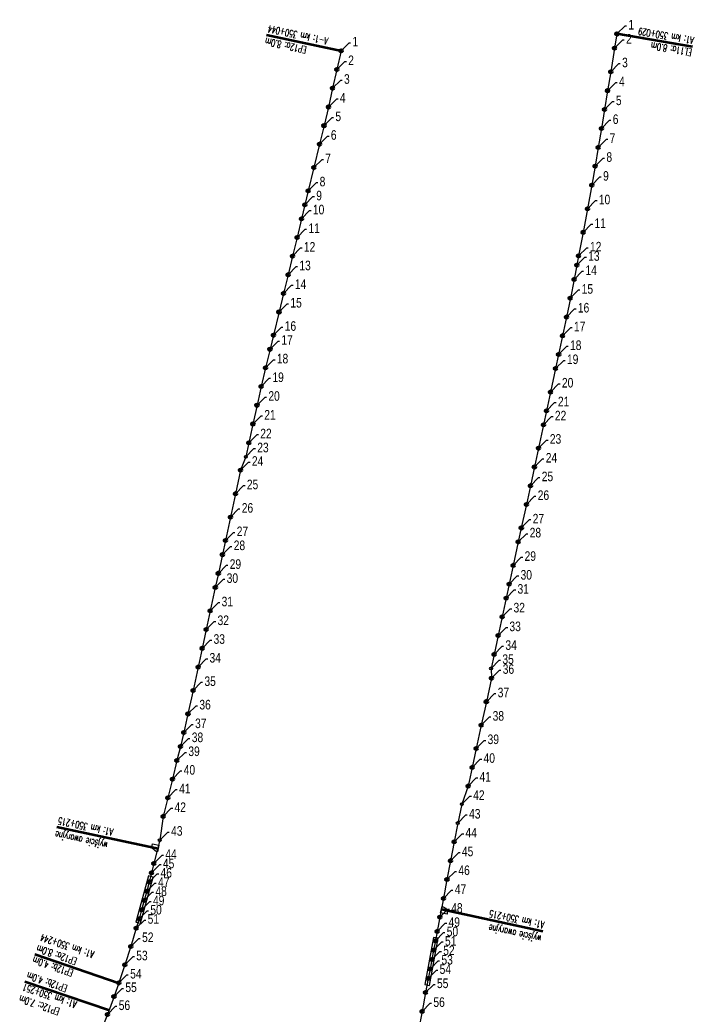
# Model space of a CAD drawing. Header units: metres. Extents: x 7402779 to 7405920, y 5696902 to 5712005.
# Drawn here: x 7405025.9 to 7405166.5, y 5698431.9 to 5698639.7 of the extents above; entities that cross this region are included whole.
import ezdxf

# ---------------------------------------------------------------- set-up
doc = ezdxf.new("R2010")
doc.units = ezdxf.units.M
for name, color, linetype in [('Drzwi ewakuacyjne', 100, 'Continuous'), ('Drzwi ewakuacyjne_opis', 7, 'Continuous'), ('Ekran_akustyczny', 100, 'Continuous'), ('Ekran_akustyczny_4m_opis', 7, 'Continuous'), ('Ekran_akustyczny_7m_opis', 7, 'Continuous'), ('Ekran_akustyczny_8m_opis', 7, 'Continuous'), ('Ekran_akustyczny_pale', 100, 'Continuous'), ('Ekran_akustyczny_pale_opis', 1, 'Continuous'), ('om_konstrukcja', 7, 'Continuous')]:
    doc.layers.add(name, color=color, linetype=linetype)
doc.styles.add('CDMSTYLE', font='CDMSIMPL', dxfattribs={"width": 0.8, "bigfont": 'CDMBIGPL'})
doc.styles.add('simplex 0.60', font='simplex.shx', dxfattribs={"width": 0.6})
doc.dimstyles.new('CDM-ME200MM', dxfattribs={"dimscale": 0.2, "dimtxt": 2.5, "dimasz": 1.5, "dimexe": 1.5, "dimexo": 5, "dimgap": 0.5, "dimtad": 1, "dimdec": 0, "dimlfac": 1000, "dimrnd": 1, "dimzin": 9, "dimtxsty": 'CDMSTYLE', "dimblk": 'OBLIQUE', "dimcen": 2.5, "dimdle": 1.5, "dimclrd": 9, "dimclre": 9, "dimadec": 1, "dimazin": 2, "dimtfac": 1, "dimtdec": 0, "dimtix": 1, "dimtmove": 2, "dimatfit": 3, "dimldrblk": 'NONE', "dimfxl": 1, "dimtvp": 1, "dimtolj": 1, "dimtzin": 0, "dimlwd": 25, "dimlwe": 25, "dimarcsym": 0})

# ---------------------------------------------------------------- blocks, each defined once
blk = doc.blocks.new('Wyjście awaryjne')
at = {"layer": 'Drzwi ewakuacyjne'}
blk.add_lwpolyline([(0, 0), (-1.4, 0, 0.414214), (0, -1.4)], format="xyb", close=True, dxfattribs=at)
blk = doc.blocks.new('_None')
blk = doc.blocks.new('_OBLIQUE')
at = {"color": 0, "linetype": 'ByBlock'}
blk.add_line((-0.5, -0.5), (0.5, 0.5), dxfattribs=at)

msp = doc.modelspace()

# ---------------------------------------------------------------- linework, layer by layer
at = {"layer": 'Drzwi ewakuacyjne_opis', "lineweight": 100}
for p, q in [((7405033.54, 5698471.4), (7405054.71, 5698466.84)), ((7405134.95, 5698449.56), (7405113.79, 5698454.12))]:
    msp.add_line(p, q, dxfattribs=at)
at = {"layer": 'Ekran_akustyczny', "linetype": 'Continuous', "lineweight": -3}
for points in [[(7405150.44, 5698636.82), (7405149.95, 5698633.86), (7405149.14, 5698628.92), (7405148.49, 5698624.98), (7405147.84, 5698621.03), (7405147.19, 5698617.08), (7405146.53, 5698613.14), (7405145.86, 5698609.2), (7405145.17, 5698605.25), (7405144.28, 5698600.33), (7405143.38, 5698595.42), (7405142.44, 5698590.5), (7405142.06, 5698588.54), (7405141.49, 5698585.6), (7405140.71, 5698581.67), (7405139.91, 5698577.75), (7405139.09, 5698573.84), (7405138.26, 5698569.92), (7405137.63, 5698566.99), (7405136.58, 5698562.1), (7405135.74, 5698558.19), (7405135.11, 5698555.26), (7405134.06, 5698550.37), (7405133.21, 5698546.46), (7405132.37, 5698542.55), (7405131.53, 5698538.64), (7405130.48, 5698533.75), (7405129.84, 5698530.82), (7405128.79, 5698525.93), (7405127.95, 5698522.02), (7405127.32, 5698519.09), (7405126.48, 5698515.18), (7405125.63, 5698511.27), (7405124.79, 5698507.36), (7405124.16, 5698504.43), (7405124.23, 5698502.37), (7405123.18, 5698497.48), (7405122.12, 5698492.59), (7405121.07, 5698487.7), (7405120.23, 5698483.79), (7405119.39, 5698479.88), (7405118.05, 5698476.08), (7405117.21, 5698472.17), (7405116.46, 5698468.24), (7405115.71, 5698464.31), (7405114.97, 5698460.38), (7405114.23, 5698456.45), (7405113.48, 5698452.52), (7405112.92, 5698449.57), (7405112.55, 5698447.6), (7405112.18, 5698445.64), (7405111.81, 5698443.67), (7405111.43, 5698441.71), (7405111.06, 5698439.74), (7405110.5, 5698436.8), (7405109.76, 5698432.87), (7405109.02, 5698428.94)], [(7405092.86, 5698633.28), (7405091.98, 5698629.38), (7405091.11, 5698625.48), (7405090.25, 5698621.57), (7405089.31, 5698617.68), (7405088.38, 5698613.79), (7405087.2, 5698608.93), (7405086.03, 5698604.07), (7405085.32, 5698601.16), (7405084.62, 5698598.24), (7405083.68, 5698594.35), (7405082.74, 5698590.46), (7405081.8, 5698586.58), (7405080.86, 5698582.69), (7405079.92, 5698578.8), (7405078.74, 5698573.94), (7405078.04, 5698571.02), (7405077.1, 5698567.14), (7405076.17, 5698563.25), (7405075.33, 5698559.34), (7405074.48, 5698555.42), (7405073.64, 5698551.51), (7405073.01, 5698548.58), (7405071.89, 5698545.79), (7405070.84, 5698540.88), (7405069.78, 5698536), (7405068.73, 5698531.11), (7405068.1, 5698528.17), (7405067.26, 5698524.26), (7405066.62, 5698521.33), (7405065.57, 5698516.44), (7405064.73, 5698512.53), (7405063.89, 5698508.62), (7405063.05, 5698504.71), (7405061.99, 5698499.82), (7405060.93, 5698494.94), (7405060.04, 5698491.04), (7405059.35, 5698488.12), (7405058.63, 5698485.21), (7405057.67, 5698481.32), (7405056.71, 5698477.44), (7405055.75, 5698473.56), (7405055.03, 5698468.58), (7405053.83, 5698463.73), (7405053.33, 5698461.79), (7405052.83, 5698459.86), (7405052.31, 5698457.93), (7405051.76, 5698456), (7405051.25, 5698454.07), (7405050.71, 5698452.14), (7405050.14, 5698450.23), (7405048.98, 5698446.4), (7405047.76, 5698442.59), (7405046.49, 5698438.8), (7405045.49, 5698435.97), (7405044.11, 5698432.21), (7405042.27, 5698427.56)]]:
    msp.add_lwpolyline(points, dxfattribs=at)
at = {"layer": 'Ekran_akustyczny_4m_opis', "lineweight": 100}
msp.add_line((7405028.94, 5698444.79), (7405046.59, 5698438.77), dxfattribs=at)
at = {"layer": 'Ekran_akustyczny_7m_opis', "lineweight": 100}
msp.add_line((7405026.91, 5698439.14), (7405044.55, 5698433.12), dxfattribs=at)
at = {"layer": 'Ekran_akustyczny_8m_opis', "lineweight": 100}
for p, q in [((7405077.31, 5698636.63), (7405092.95, 5698633.26)), ((7405077.31, 5698636.63), (7405092.95, 5698633.26)), ((7405166.21, 5698634.1), (7405150.44, 5698636.82))]:
    msp.add_line(p, q, dxfattribs=at)
at = {"layer": 'Ekran_akustyczny_pale', "lineweight": 100}
for centre in [(7405150.44, 5698636.82), (7405092.86, 5698633.28), (7405149.95, 5698633.86), (7405091.98, 5698629.38), (7405149.14, 5698628.92), (7405091.11, 5698625.48), (7405148.49, 5698624.98), (7405090.25, 5698621.57), (7405147.84, 5698621.03), (7405089.31, 5698617.68), (7405147.19, 5698617.08), (7405088.37, 5698613.79), (7405146.53, 5698613.14), (7405087.2, 5698608.93), (7405145.86, 5698609.2), (7405086.03, 5698604.07), (7405145.17, 5698605.25), (7405085.32, 5698601.16), (7405144.28, 5698600.33), (7405084.62, 5698598.24), (7405083.68, 5698594.35), (7405143.38, 5698595.42), (7405082.74, 5698590.46), (7405142.44, 5698590.5), (7405142.06, 5698588.54), (7405081.8, 5698586.58), (7405141.49, 5698585.6), (7405080.86, 5698582.69), (7405140.7, 5698581.67), (7405079.92, 5698578.8), (7405139.91, 5698577.75), (7405078.74, 5698573.94), (7405139.09, 5698573.84), (7405078.04, 5698571.02), (7405138.27, 5698569.92), (7405077.1, 5698567.14), (7405137.63, 5698566.99), (7405076.17, 5698563.25), (7405136.58, 5698562.1), (7405075.33, 5698559.34), (7405135.74, 5698558.19), (7405074.48, 5698555.43), (7405135.11, 5698555.26), (7405073.64, 5698551.51), (7405134.06, 5698550.37), (7405071.89, 5698545.79), (7405133.21, 5698546.46), (7405132.37, 5698542.55), (7405070.84, 5698540.88), (7405131.53, 5698538.64), (7405069.78, 5698535.99), (7405130.48, 5698533.75), (7405068.73, 5698531.11), (7405129.85, 5698530.82), (7405068.1, 5698528.17), (7405128.79, 5698525.93), (7405067.26, 5698524.26), (7405066.63, 5698521.33), (7405127.95, 5698522.02), (7405127.32, 5698519.09), (7405065.57, 5698516.44), (7405126.48, 5698515.18), (7405064.73, 5698512.53), (7405125.63, 5698511.27), (7405063.89, 5698508.62), (7405124.79, 5698507.36), (7405063.05, 5698504.71), (7405124.23, 5698502.37), (7405061.99, 5698499.82), (7405123.18, 5698497.48), (7405060.93, 5698494.94), (7405122.12, 5698492.59), (7405060.04, 5698491.04), (7405059.35, 5698488.12), (7405121.07, 5698487.7), (7405058.63, 5698485.21), (7405120.23, 5698483.79), (7405057.67, 5698481.32), (7405119.39, 5698479.88), (7405056.71, 5698477.44), (7405055.75, 5698473.56), (7405116.46, 5698468.24), (7405053.83, 5698463.73), (7405115.71, 5698464.31), (7405053.33, 5698461.79), (7405052.83, 5698459.86), (7405114.97, 5698460.38), (7405052.31, 5698457.93), (7405114.23, 5698456.45), (7405051.76, 5698456), (7405050.71, 5698452.15), (7405051.25, 5698454.07), (7405113.48, 5698452.52), (7405050.14, 5698450.23), (7405112.92, 5698449.57), (7405048.98, 5698446.4), (7405112.55, 5698447.6), (7405112.18, 5698445.64), (7405047.76, 5698442.59), (7405111.44, 5698441.71), (7405111.81, 5698443.67), (7405111.06, 5698439.74), (7405046.49, 5698438.8), (7405045.49, 5698435.97), (7405110.51, 5698436.8), (7405044.11, 5698432.21), (7405109.76, 5698432.87)]:
    msp.add_circle(centre, 0.3, dxfattribs=at)
at = {"layer": 'Ekran_akustyczny_pale', "lineweight": -3}
for centre in [(7405073.01, 5698548.58), (7405124.16, 5698504.43), (7405118.06, 5698476.08), (7405117.21, 5698472.17), (7405055.03, 5698468.58)]:
    msp.add_circle(centre, 0.3, dxfattribs=at)
at = {"layer": 'om_konstrukcja', "color": 2, "lineweight": -3, "extrusion": (0.000488052, 0.003411, 0.999994), "elevation": 23049.33}
msp.add_lwpolyline([(7405051.8, 5698415.69), (7405049.16, 5698406.05), (7405050.12, 5698405.78), (7405052.77, 5698415.43)], close=True, dxfattribs=at)
at = {"layer": 'om_konstrukcja', "color": 2, "lineweight": -3, "extrusion": (-0.000288225, 5.45718e-05, 1), "elevation": -1823.36}
msp.add_lwpolyline([(7405111.87, 5698448.42), (7405110.01, 5698438.6), (7405110.99, 5698438.41), (7405112.85, 5698448.24)], close=True, dxfattribs=at)

# ---------------------------------------------------------------- block references
at = {"layer": 'Drzwi ewakuacyjne', "lineweight": 100, "xscale": -1}
for p, rotation in [((7405054.86, 5698467.53), 257.8154647894606), ((7405113.64, 5698453.43), 77.85605528012893)]:
    msp.add_blockref('Wyjście awaryjne', p, dxfattribs=dict(at, rotation=rotation))

# ---------------------------------------------------------------- texts
at = {"layer": 'Drzwi ewakuacyjne_opis', "lineweight": 100, "char_height": 1.5, "rotation": 167.8466, "style": 'simplex 0.60'}
for s, insert, attachment_point in [('A1: km 350+215', (7405033.98, 5698473.41), 9), ('wyjście awaryjne', (7405033.45, 5698470.98), 9), ('A1: km 350+215', (7405135.39, 5698451.58), 7), ('wyjście awaryjne', (7405134.86, 5698449.14), 7)]:
    msp.add_mtext(s, dxfattribs=dict(at, insert=insert, attachment_point=attachment_point))
at = {"layer": 'Drzwi ewakuacyjne_opis', "lineweight": -3, "insert": (7405033.98, 5698473.41), "char_height": 1.5, "attachment_point": 9, "rotation": 167.8466, "style": 'simplex 0.60'}
msp.add_mtext('A1: km 350+215', dxfattribs=at)
at = {"layer": 'Ekran_akustyczny_4m_opis', "lineweight": 100, "char_height": 1.5, "attachment_point": 9, "rotation": 161.1618, "style": 'simplex 0.60'}
for insert in [(7405028.79, 5698444.35), (7405027.58, 5698441.11)]:
    msp.add_mtext('EP12b: 4.0m', dxfattribs=dict(at, insert=insert))
at = {"layer": 'Ekran_akustyczny_7m_opis', "lineweight": 100, "char_height": 1.5, "attachment_point": 9, "rotation": 161.1618, "style": 'simplex 0.60'}
for s, insert in [('A1: km 350+251', (7405026.76, 5698438.7)), ('EP12c: 7.0m', (7405025.98, 5698436.28))]:
    msp.add_mtext(s, dxfattribs=dict(at, insert=insert))
at = {"layer": 'Ekran_akustyczny_8m_opis', "lineweight": 100, "char_height": 1.5, "style": 'simplex 0.60'}
for s, insert, attachment_point, rotation in [('A-1: km 350+044', (7405077.75, 5698638.67), 9, 167.8466), ('A-1: km 350+044', (7405077.75, 5698638.67), 9, 167.8466), ('A1: km 350+029', (7405166.56, 5698636.14), 7, 170.2345), ('EP12a: 8.0m', (7405077.18, 5698636.02), 9, 167.8466), ('EP12a: 8.0m', (7405077.18, 5698636.02), 9, 167.8466), ('EL11a: 8.0m', (7405166.13, 5698633.65), 7, 170.2345), ('A1: km 350+244', (7405030.41, 5698449.1), 9, 161.1618), ('EP12a: 8.0m', (7405029.61, 5698446.76), 9, 161.1618)]:
    msp.add_mtext(s, dxfattribs=dict(at, insert=insert, attachment_point=attachment_point, rotation=rotation))
at = {"layer": 'Ekran_akustyczny_pale_opis', "color": 1, "lineweight": 100, "char_height": 2, "attachment_point": 4, "style": 'CDMSTYLE'}
for s, insert in [('1', (7405152.81, 5698638.74)), ('1', (7405095.23, 5698635.21)), ('2', (7405152.32, 5698635.78)), ('2', (7405094.35, 5698631.31)), ('3', (7405151.51, 5698630.85)), ('3', (7405093.48, 5698627.4)), ('4', (7405150.86, 5698626.9)), ('4', (7405092.62, 5698623.49)), ('5', (7405150.21, 5698622.95)), ('5', (7405091.68, 5698619.61)), ('6', (7405149.56, 5698619.01)), ('6', (7405090.74, 5698615.72)), ('7', (7405148.9, 5698615.06)), ('7', (7405089.57, 5698610.86)), ('8', (7405148.23, 5698611.12)), ('8', (7405088.4, 5698606)), ('9', (7405147.54, 5698607.18)), ('9', (7405087.69, 5698603.08)), ('10', (7405146.65, 5698602.26)), ('10', (7405086.99, 5698600.16)), ('11', (7405145.75, 5698597.34)), ('11', (7405086.05, 5698596.28)), ('12', (7405085.11, 5698592.39)), ('12', (7405144.81, 5698592.43)), ('13', (7405144.43, 5698590.47)), ('13', (7405084.17, 5698588.5)), ('14', (7405143.86, 5698587.52)), ('14', (7405083.23, 5698584.61)), ('15', (7405143.07, 5698583.6)), ('15', (7405082.29, 5698580.72)), ('16', (7405142.28, 5698579.68)), ('16', (7405081.11, 5698575.86)), ('17', (7405141.46, 5698575.76)), ('17', (7405080.41, 5698572.95)), ('18', (7405140.64, 5698571.85)), ('18', (7405079.47, 5698569.06)), ('19', (7405140, 5698568.92)), ('19', (7405078.54, 5698565.17)), ('20', (7405138.95, 5698564.03)), ('20', (7405077.7, 5698561.26)), ('21', (7405138.11, 5698560.12)), ('21', (7405076.85, 5698557.35)), ('22', (7405137.48, 5698557.18)), ('22', (7405076.01, 5698553.44)), ('23', (7405136.43, 5698552.3)), ('23', (7405075.38, 5698550.51)), ('24', (7405074.26, 5698547.71)), ('24', (7405135.58, 5698548.39)), ('25', (7405134.74, 5698544.48)), ('25', (7405073.21, 5698542.81)), ('26', (7405133.9, 5698540.57)), ('26', (7405072.15, 5698537.92)), ('27', (7405132.85, 5698535.68)), ('27', (7405071.1, 5698533.03)), ('28', (7405132.22, 5698532.75)), ('28', (7405070.47, 5698530.1)), ('29', (7405069.63, 5698526.19)), ('29', (7405131.16, 5698527.86)), ('30', (7405069, 5698523.26)), ('30', (7405130.32, 5698523.95)), ('31', (7405129.69, 5698521.01)), ('31', (7405067.94, 5698518.37)), ('32', (7405128.85, 5698517.1)), ('32', (7405067.1, 5698514.46)), ('33', (7405128, 5698513.19)), ('33', (7405066.26, 5698510.55)), ('34', (7405127.16, 5698509.28)), ('34', (7405065.42, 5698506.64)), ('35', (7405126.53, 5698506.35)), ('36', (7405126.6, 5698504.29)), ('35', (7405064.36, 5698501.75)), ('37', (7405125.55, 5698499.4)), ('36', (7405063.3, 5698496.86)), ('37', (7405062.41, 5698492.96)), ('38', (7405124.49, 5698494.51)), ('38', (7405061.72, 5698490.04)), ('39', (7405123.44, 5698489.63)), ('39', (7405061, 5698487.13)), ('40', (7405122.6, 5698485.72)), ('40', (7405060.04, 5698483.25)), ('41', (7405121.76, 5698481.81)), ('41', (7405059.08, 5698479.36)), ('42', (7405120.43, 5698478)), ('42', (7405058.12, 5698475.48)), ('43', (7405119.58, 5698474.09)), ('43', (7405057.4, 5698470.51)), ('44', (7405118.83, 5698470.16)), ('45', (7405118.08, 5698466.23)), ('44', (7405056.2, 5698465.66)), ('46', (7405055.2, 5698461.78)), ('45', (7405055.7, 5698463.72)), ('46', (7405117.34, 5698462.3)), ('47', (7405054.68, 5698459.85)), ('48', (7405054.13, 5698457.93)), ('47', (7405116.6, 5698458.37)), ('49', (7405053.62, 5698455.99)), ('50', (7405053.08, 5698454.07)), ('48', (7405115.85, 5698454.44)), ('51', (7405052.51, 5698452.15)), ('49', (7405115.29, 5698451.49)), ('50', (7405114.92, 5698449.53)), ('52', (7405051.35, 5698448.32)), ('51', (7405114.55, 5698447.56)), ('52', (7405114.18, 5698445.6)), ('53', (7405050.13, 5698444.51)), ('53', (7405113.81, 5698443.63)), ('54', (7405113.43, 5698441.67)), ('54', (7405048.86, 5698440.72)), ('55', (7405047.86, 5698437.89)), ('55', (7405112.88, 5698438.72)), ('56', (7405112.13, 5698434.79)), ('56', (7405046.48, 5698434.14))]:
    msp.add_mtext(s, dxfattribs=dict(at, insert=insert))

# ---------------------------------------------------------------- leaders
at = {"layer": 'Ekran_akustyczny_pale_opis', "color": 1, "lineweight": 100, "annotation_type": 0, "has_hookline": 1, "hookline_direction": 0}
for points, text_width in [([(7405150.44, 5698636.82), (7405152.13, 5698638.53), (7405152.43, 5698638.53)], 0.381), ([(7405149.95, 5698633.86), (7405151.64, 5698635.57), (7405151.94, 5698635.57)], 1.07), ([(7405092.86, 5698633.28), (7405094.55, 5698634.99), (7405094.85, 5698634.99)], 0.381), ([(7405091.98, 5698629.38), (7405093.67, 5698631.09), (7405093.97, 5698631.09)], 1.07), ([(7405149.14, 5698628.92), (7405150.83, 5698630.64), (7405151.13, 5698630.64)], 1.07), ([(7405091.11, 5698625.48), (7405092.8, 5698627.19), (7405093.1, 5698627.19)], 1.07), ([(7405148.49, 5698624.98), (7405150.18, 5698626.69), (7405150.48, 5698626.69)], 1.14), ([(7405090.25, 5698621.57), (7405091.95, 5698623.28), (7405092.25, 5698623.28)], 1.14), ([(7405147.84, 5698621.03), (7405149.53, 5698622.74), (7405149.83, 5698622.74)], 1.07), ([(7405089.31, 5698617.68), (7405091.01, 5698619.39), (7405091.31, 5698619.39)], 1.07), ([(7405147.19, 5698617.08), (7405148.88, 5698618.8), (7405149.18, 5698618.8)], 0.99), ([(7405088.37, 5698613.79), (7405090.07, 5698615.51), (7405090.37, 5698615.51)], 0.99), ([(7405146.53, 5698613.14), (7405148.22, 5698614.85), (7405148.52, 5698614.85)], 1.07), ([(7405087.2, 5698608.93), (7405088.89, 5698610.65), (7405089.19, 5698610.65)], 1.07), ([(7405145.86, 5698609.2), (7405147.55, 5698610.91), (7405147.85, 5698610.91)], 1.07), ([(7405145.17, 5698605.25), (7405146.86, 5698606.97), (7405147.16, 5698606.97)], 0.99), ([(7405086.03, 5698604.07), (7405087.72, 5698605.79), (7405088.02, 5698605.79)], 1.07), ([(7405085.32, 5698601.16), (7405087.01, 5698602.87), (7405087.31, 5698602.87)], 0.99), ([(7405144.28, 5698600.33), (7405145.97, 5698602.05), (7405146.27, 5698602.05)], 2.29), ([(7405084.62, 5698598.24), (7405086.31, 5698599.95), (7405086.61, 5698599.95)], 2.29), ([(7405083.68, 5698594.35), (7405085.37, 5698596.07), (7405085.67, 5698596.07)], 1.6), ([(7405143.38, 5698595.42), (7405145.07, 5698597.13), (7405145.37, 5698597.13)], 1.6), ([(7405082.74, 5698590.46), (7405084.43, 5698592.18), (7405084.73, 5698592.18)], 2.29), ([(7405142.44, 5698590.5), (7405144.13, 5698592.22), (7405144.43, 5698592.22)], 2.29), ([(7405142.06, 5698588.54), (7405143.75, 5698590.25), (7405144.05, 5698590.25)], 2.29), ([(7405081.8, 5698586.58), (7405083.49, 5698588.29), (7405083.79, 5698588.29)], 2.29), ([(7405141.49, 5698585.6), (7405143.18, 5698587.31), (7405143.48, 5698587.31)], 2.36), ([(7405080.86, 5698582.69), (7405082.55, 5698584.4), (7405082.85, 5698584.4)], 2.36), ([(7405140.7, 5698581.67), (7405142.4, 5698583.39), (7405142.7, 5698583.39)], 2.29), ([(7405079.92, 5698578.8), (7405081.61, 5698580.51), (7405081.91, 5698580.51)], 2.29), ([(7405139.91, 5698577.75), (7405141.6, 5698579.47), (7405141.9, 5698579.47)], 2.21), ([(7405078.74, 5698573.94), (7405080.44, 5698575.65), (7405080.74, 5698575.65)], 2.21), ([(7405139.09, 5698573.84), (7405140.78, 5698575.55), (7405141.08, 5698575.55)], 2.29), ([(7405078.04, 5698571.02), (7405079.73, 5698572.74), (7405080.03, 5698572.74)], 2.29), ([(7405138.27, 5698569.92), (7405139.96, 5698571.64), (7405140.26, 5698571.64)], 2.29), ([(7405077.1, 5698567.14), (7405078.79, 5698568.85), (7405079.09, 5698568.85)], 2.29), ([(7405137.63, 5698566.99), (7405139.33, 5698568.7), (7405139.63, 5698568.7)], 2.21), ([(7405076.17, 5698563.25), (7405077.86, 5698564.96), (7405078.16, 5698564.96)], 2.21), ([(7405136.58, 5698562.1), (7405138.27, 5698563.82), (7405138.57, 5698563.82)], 2.59), ([(7405075.33, 5698559.34), (7405077.02, 5698561.05), (7405077.32, 5698561.05)], 2.59), ([(7405135.74, 5698558.19), (7405137.43, 5698559.91), (7405137.73, 5698559.91)], 1.9), ([(7405074.48, 5698555.43), (7405076.18, 5698557.14), (7405076.48, 5698557.14)], 1.9), ([(7405135.11, 5698555.26), (7405136.8, 5698556.97), (7405137.1, 5698556.97)], 2.59), ([(7405073.64, 5698551.51), (7405075.33, 5698553.23), (7405075.63, 5698553.23)], 2.59), ([(7405073.01, 5698548.58), (7405074.7, 5698550.29), (7405075, 5698550.29)], 2.59), ([(7405134.06, 5698550.37), (7405135.75, 5698552.09), (7405136.05, 5698552.09)], 2.59), ([(7405133.21, 5698546.46), (7405134.9, 5698548.17), (7405135.2, 5698548.17)], 2.67), ([(7405071.89, 5698545.79), (7405073.58, 5698547.5), (7405073.88, 5698547.5)], 2.67), ([(7405132.37, 5698542.55), (7405134.06, 5698544.26), (7405134.36, 5698544.26)], 2.59), ([(7405070.84, 5698540.88), (7405072.53, 5698542.6), (7405072.83, 5698542.6)], 2.59), ([(7405131.53, 5698538.64), (7405133.22, 5698540.35), (7405133.52, 5698540.35)], 2.51), ([(7405069.78, 5698535.99), (7405071.47, 5698537.71), (7405071.77, 5698537.71)], 2.51), ([(7405130.48, 5698533.75), (7405132.17, 5698535.47), (7405132.47, 5698535.47)], 2.59), ([(7405068.73, 5698531.11), (7405070.42, 5698532.82), (7405070.72, 5698532.82)], 2.59), ([(7405129.85, 5698530.82), (7405131.54, 5698532.53), (7405131.84, 5698532.53)], 2.59), ([(7405068.1, 5698528.17), (7405069.79, 5698529.89), (7405070.09, 5698529.89)], 2.59), ([(7405128.79, 5698525.93), (7405130.48, 5698527.65), (7405130.78, 5698527.65)], 2.51), ([(7405067.26, 5698524.26), (7405068.95, 5698525.98), (7405069.25, 5698525.98)], 2.51), ([(7405127.95, 5698522.02), (7405129.64, 5698523.74), (7405129.94, 5698523.74)], 2.59), ([(7405066.63, 5698521.33), (7405068.32, 5698523.04), (7405068.62, 5698523.04)], 2.59), ([(7405127.32, 5698519.09), (7405129.01, 5698520.8), (7405129.31, 5698520.8)], 1.9), ([(7405065.57, 5698516.44), (7405067.26, 5698518.16), (7405067.56, 5698518.16)], 1.9), ([(7405126.48, 5698515.18), (7405128.17, 5698516.89), (7405128.47, 5698516.89)], 2.59), ([(7405064.73, 5698512.53), (7405066.42, 5698514.25), (7405066.72, 5698514.25)], 2.59), ([(7405125.63, 5698511.27), (7405127.33, 5698512.98), (7405127.63, 5698512.98)], 2.59), ([(7405063.89, 5698508.62), (7405065.58, 5698510.33), (7405065.88, 5698510.33)], 2.59), ([(7405124.79, 5698507.36), (7405126.48, 5698509.07), (7405126.78, 5698509.07)], 2.67), ([(7405063.05, 5698504.71), (7405064.74, 5698506.42), (7405065.04, 5698506.42)], 2.67), ([(7405124.16, 5698504.43), (7405125.85, 5698506.14), (7405126.15, 5698506.14)], 2.59), ([(7405124.23, 5698502.37), (7405125.92, 5698504.08), (7405126.22, 5698504.08)], 2.51), ([(7405061.99, 5698499.82), (7405063.68, 5698501.54), (7405063.98, 5698501.54)], 2.59), ([(7405123.18, 5698497.48), (7405124.87, 5698499.19), (7405125.17, 5698499.19)], 2.59), ([(7405060.93, 5698494.94), (7405062.62, 5698496.65), (7405062.92, 5698496.65)], 2.51), ([(7405122.12, 5698492.59), (7405123.81, 5698494.3), (7405124.11, 5698494.3)], 2.59), ([(7405060.04, 5698491.04), (7405061.73, 5698492.75), (7405062.03, 5698492.75)], 2.59), ([(7405059.35, 5698488.12), (7405061.04, 5698489.83), (7405061.34, 5698489.83)], 2.59), ([(7405121.07, 5698487.7), (7405122.76, 5698489.41), (7405123.06, 5698489.41)], 2.51), ([(7405058.63, 5698485.21), (7405060.32, 5698486.92), (7405060.62, 5698486.92)], 2.51), ([(7405120.23, 5698483.79), (7405121.92, 5698485.5), (7405122.22, 5698485.5)], 2.59), ([(7405057.67, 5698481.32), (7405059.36, 5698483.04), (7405059.66, 5698483.04)], 2.59), ([(7405119.39, 5698479.88), (7405121.08, 5698481.59), (7405121.38, 5698481.59)], 1.9), ([(7405056.71, 5698477.44), (7405058.4, 5698479.15), (7405058.7, 5698479.15)], 1.9), ([(7405118.06, 5698476.08), (7405119.75, 5698477.79), (7405120.05, 5698477.79)], 2.59), ([(7405055.75, 5698473.56), (7405057.44, 5698475.27), (7405057.74, 5698475.27)], 2.59), ([(7405117.21, 5698472.17), (7405118.9, 5698473.88), (7405119.2, 5698473.88)], 2.59), ([(7405055.03, 5698468.58), (7405056.72, 5698470.3), (7405057.02, 5698470.3)], 2.59), ([(7405116.46, 5698468.24), (7405118.15, 5698469.95), (7405118.45, 5698469.95)], 2.67), ([(7405053.83, 5698463.73), (7405055.52, 5698465.44), (7405055.82, 5698465.44)], 2.67), ([(7405115.71, 5698464.31), (7405117.41, 5698466.02), (7405117.71, 5698466.02)], 2.59), ([(7405053.33, 5698461.79), (7405055.02, 5698463.51), (7405055.32, 5698463.51)], 2.59), ([(7405052.83, 5698459.86), (7405054.52, 5698461.57), (7405054.82, 5698461.57)], 2.51), ([(7405114.97, 5698460.38), (7405116.66, 5698462.09), (7405116.96, 5698462.09)], 2.51), ([(7405052.31, 5698457.93), (7405054, 5698459.64), (7405054.3, 5698459.64)], 2.59), ([(7405051.76, 5698456), (7405053.46, 5698457.72), (7405053.76, 5698457.72)], 2.59), ([(7405114.23, 5698456.45), (7405115.92, 5698458.16), (7405116.22, 5698458.16)], 2.59), ([(7405051.25, 5698454.07), (7405052.94, 5698455.78), (7405053.24, 5698455.78)], 2.51), ([(7405050.71, 5698452.15), (7405052.4, 5698453.86), (7405052.7, 5698453.86)], 2.59), ([(7405113.48, 5698452.52), (7405115.17, 5698454.23), (7405115.47, 5698454.23)], 2.59), ([(7405050.14, 5698450.23), (7405051.83, 5698451.94), (7405052.13, 5698451.94)], 1.9), ([(7405112.92, 5698449.57), (7405114.61, 5698451.28), (7405114.91, 5698451.28)], 2.51), ([(7405112.55, 5698447.6), (7405114.24, 5698449.32), (7405114.54, 5698449.32)], 2.59), ([(7405048.98, 5698446.4), (7405050.67, 5698448.11), (7405050.97, 5698448.11)], 2.59), ([(7405112.18, 5698445.64), (7405113.87, 5698447.35), (7405114.17, 5698447.35)], 1.9), ([(7405047.76, 5698442.59), (7405049.46, 5698444.3), (7405049.76, 5698444.3)], 2.59), ([(7405111.81, 5698443.67), (7405113.5, 5698445.39), (7405113.8, 5698445.39)], 2.59), ([(7405111.44, 5698441.71), (7405113.13, 5698443.42), (7405113.43, 5698443.42)], 2.59), ([(7405046.49, 5698438.8), (7405048.18, 5698440.51), (7405048.48, 5698440.51)], 2.67), ([(7405111.06, 5698439.74), (7405112.75, 5698441.46), (7405113.05, 5698441.46)], 2.67), ([(7405110.51, 5698436.8), (7405112.2, 5698438.51), (7405112.5, 5698438.51)], 2.59), ([(7405045.49, 5698435.97), (7405047.19, 5698437.68), (7405047.49, 5698437.68)], 2.59), ([(7405044.11, 5698432.21), (7405045.8, 5698433.93), (7405046.1, 5698433.93)], 2.51), ([(7405109.76, 5698432.87), (7405111.45, 5698434.58), (7405111.75, 5698434.58)], 2.51)]:
    msp.add_leader(points, dimstyle='CDM-ME200MM', override={"dimtxt": 3.5, "dimgap": 0.5, "dimtad": 0, "dimzin": 0, "dimclrd": 1}, dxfattribs=dict(at, text_width=text_width))

doc.saveas('drawing.dxf')
